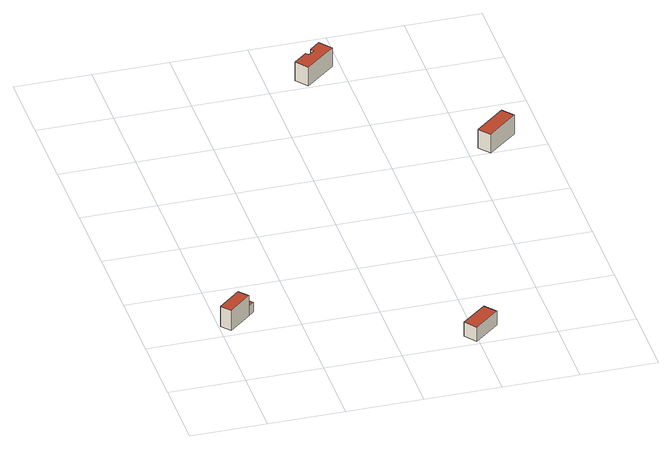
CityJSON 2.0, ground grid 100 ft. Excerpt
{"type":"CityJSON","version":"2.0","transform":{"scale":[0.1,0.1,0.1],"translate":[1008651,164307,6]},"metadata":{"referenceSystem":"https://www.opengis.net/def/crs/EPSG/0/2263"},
"CityObjects":{
"building1":{"type":"Building","attributes":{"name":"Bldg_2210008405","BIN":"3237084"},"geometry":[{"type":"MultiSurface","lod":"2","boundaries":[[[0,1,2,3]],[[4,5,6,7]],[[8,9,10,11,12,13]],[[5,0,3,6]],[[2,1,13,12]],[[3,2,12,11]],[[7,6,11,10]],[[4,7,10,9]],[[5,4,9,8]],[[1,0,8,13]]],"semantics":{"surfaces":[{"type":"RoofSurface","BIN":"3237084"},{"type":"GroundSurface"},{"type":"WallSurface"}],"values":[0,0,1,2,2,2,2,2,2,2]}}]},
"building2":{"type":"Building","attributes":{"name":"Bldg_2210010445","BIN":"3237173"},"geometry":[{"type":"MultiSurface","lod":"2","boundaries":[[[14,15,16,17]],[[18,19,20,21]],[[14,17,21,20]],[[15,14,20,19]],[[16,15,19,18]],[[17,16,18,21]]],"semantics":{"surfaces":[{"type":"RoofSurface","BIN":"3237173"},{"type":"GroundSurface"},{"type":"WallSurface"}],"values":[0,1,2,2,2,2]}}]},
"building3":{"type":"Building","attributes":{"name":"Bldg_2210011159","BIN":"3237255"},"geometry":[{"type":"MultiSurface","lod":"2","boundaries":[[[22,23,24,25,26,27,28,29]],[[30,31,32,33,34,35,36,37]],[[22,29,37,36]],[[23,22,36,35]],[[24,23,35,34]],[[25,24,34,33]],[[26,25,33,32]],[[27,26,32,31]],[[28,27,31,30]],[[29,28,30,37]]],"semantics":{"surfaces":[{"type":"RoofSurface","BIN":"3237255"},{"type":"GroundSurface"},{"type":"WallSurface"}],"values":[0,1,2,2,2,2,2,2,2,2]}}]},
"building4":{"type":"Building","attributes":{"name":"Bldg_2210008767","BIN":"3237268"},"geometry":[{"type":"MultiSurface","lod":"2","boundaries":[[[38,39,40,41]],[[42,43,44,45]],[[40,39,45,44]],[[41,40,44,43]],[[38,41,43,42]],[[39,38,42,45]]],"semantics":{"surfaces":[{"type":"RoofSurface","BIN":"3237268"},{"type":"GroundSurface"},{"type":"WallSurface"}],"values":[0,1,2,2,2,2]}}]}
},
"vertices":[
[295,1403,360],[1,1152,360],[104,1030,360],[399,1281,360],[372,1468,206],[295,1403,206],[399,1281,206],[475,1346,206],[295,1403,62],[372,1468,62],[475,1346,62],[399,1281,62],[104,1030,62],[1,1152,62],
[3163,429,253],[2833,154,253],[2959,3,253],[3289,278,253],[2959,3,45],[2833,154,45],[3163,429,45],[3289,278,45],
[2769,6529,283],[2631,6413,283],[2665,6374,283],[2585,6307,283],[2552,6347,283],[2373,6195,283],[2504,6040,283],[2900,6374,283],[2504,6040,8],[2373,6195,8],[2552,6347,8],[2585,6307,8],[2665,6374,8],[2631,6413,8],[2769,6529,8],[2900,6374,8],
[4523,4455,305],[4133,4126,305],[4257,3979,305],[4647,4308,305],[4523,4455,26],[4647,4308,26],[4257,3979,26],[4133,4126,26]
]}
